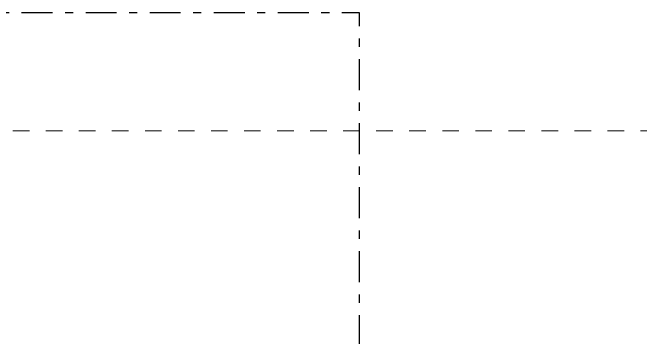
# Model space of a CAD drawing. Header units: millimetres. Extents: x -48147 to 1417267, y -496296 to 18123.
# Drawn here: x 1359635 to 1364999, y -473836 to -471061 of the extents above; entities that cross this region are included whole.
import ezdxf

# ---------------------------------------------------------------- set-up
doc = ezdxf.new("R2010")
doc.units = ezdxf.units.MM
doc.header["$MEASUREMENT"] = 0
for name, pattern in [('Dashed', [2822.222233, 1411.111116, -1411.111116]), ('Double Dashed', [546.805537, 264.583325, -105.833328, 70.555556, -105.833328]), ('Wipeout_Contour', [1000, 0, -1000])]:
    doc.linetypes.add(name, pattern=pattern)
doc.layers.add('0_Pen_No__105', color=7, linetype='Continuous', lineweight=15, true_color=0xa6a6a6)
doc.layers.add('A-95-P_Drawing', color=7, linetype='Continuous')
doc.layers.add('New_A-95-D_Dim_Grid.Dim', color=7, linetype='Continuous')
doc.layers.add('A-95-P_Drawing_Pen_No__194', color=7, linetype='Continuous', lineweight=25)
doc.layers.add('New_A-95-D_Dim_Grid.Dim_Pen_No__1', color=7, linetype='Continuous', lineweight=13)
doc.styles.add('GENERATED_STYLE_1', font='')
doc.styles.get('GENERATED_STYLE_1').set_extended_font_data('Arial')

# ---------------------------------------------------------------- blocks, each defined once
blk = doc.blocks.new('Dimension_2_2', base_point=(1360652.1, -473849.8))
at = {"layer": 'New_A-95-D_Dim_Grid.Dim_Pen_No__1', "linetype": 'Continuous'}
for p, q in [((1360652.1, -473849.8), (1360552.1, -473749.8)), ((1360552.1, -473749.8), (1360752.1, -473749.8)), ((1360752.1, -473749.8), (1360652.1, -473849.8)), ((1360652.1, -473849.8), (1360577.1, -473849.8)), ((1360652.1, -473849.8), (1360727.1, -473849.8))]:
    blk.add_line(p, q, dxfattribs=at)
at = {"layer": 'New_A-95-D_Dim_Grid.Dim_Pen_No__1', "insert": (1360124, -473729.8), "char_height": 100, "attachment_point": 7, "style": 'GENERATED_STYLE_1'}
blk.add_mtext('\\A1;{\\fArial|b0|i0|c0|p34;+23.210 Parapet }', dxfattribs=at)
blk = doc.blocks.new('S-25 Building Section_STORY_MARKER', base_point=(1376122.5, -491272.8))
at = {"layer": '0_Pen_No__105', "linetype": 'Dashed', "ltscale": 0.1}
blk.add_line((1357662.3, -472072.8), (1413604.9, -472072.8), dxfattribs=at)

msp = doc.modelspace()

# ---------------------------------------------------------------- block references
at = {"layer": 'New_A-95-D_Dim_Grid.Dim', "linetype": 'Continuous'}
msp.add_blockref('Dimension_2_2', (1360652.1, -473849.8), dxfattribs=at)

# ---------------------------------------------------------------- next in the draw order: wipeouts: each hides what was drawn before it
at = {"color": 254, "linetype": 'Wipeout_Contour', "lineweight": 0, "ltscale": 5770154.057643087}
msp.add_wipeout([(1356432.3, -471061.1), (1362596, -471061.1), (1362596, -493360.4), (1356432.3, -493360.4)], dxfattribs=at).dxf.layer = 'A-95-P_Drawing'

# ---------------------------------------------------------------- next in the draw order: linework, layer by layer
at = {"layer": 'A-95-P_Drawing_Pen_No__194', "linetype": 'Double Dashed', "flags": 128}
msp.add_lwpolyline([(1356432.3, -471061.1), (1362596, -471061.1), (1362596, -493360.4), (1356432.3, -493360.4)], close=True, dxfattribs=at)

# ---------------------------------------------------------------- next in the draw order: block references
at = {"linetype": 'Continuous', "lineweight": 0}
msp.add_blockref('S-25 Building Section_STORY_MARKER', (1376122.5, -491272.8), dxfattribs=at)

doc.saveas('drawing.dxf')
